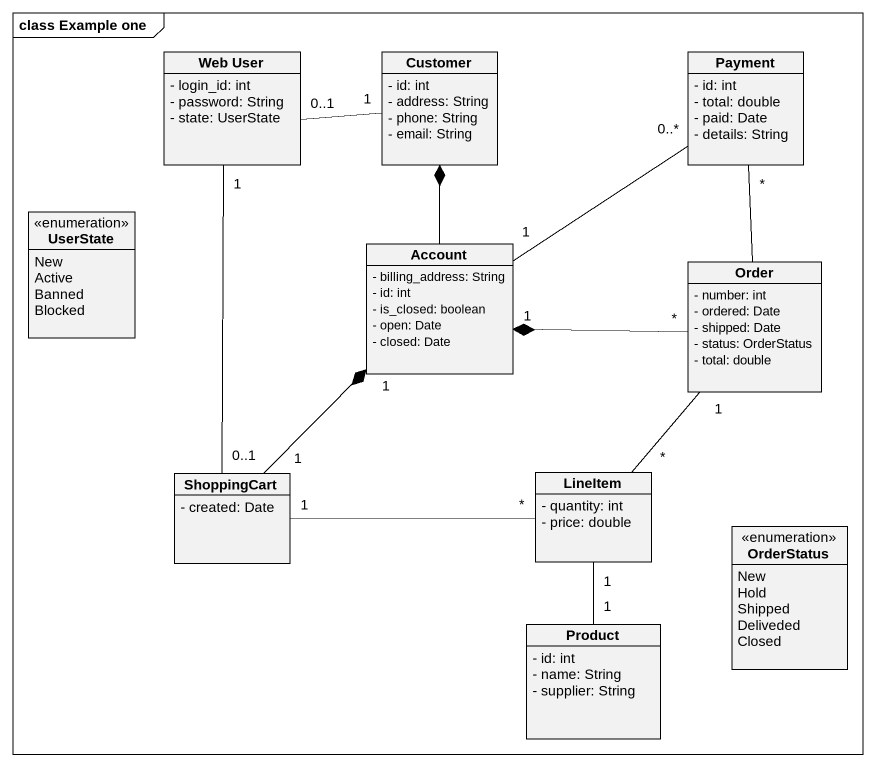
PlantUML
@startuml
mainframe class Example one
hide circle
hide empty members
skinparam classAttributeIconSize 0
class "Web User" as Web_User {
  - login_id: int
  - password: String
  - state: UserState
}
class Customer {
  - id: int
  - address: String
  - phone: String
  - email: String
}
class Payment {
  - id: int
  - total: double
  - paid: Date
  - details: String
}
enum UserState {
  New
  Active
  Banned
  Blocked
}
class Account {
  - billing_address: String
  - id: int
  - is_closed: boolean
  - open: Date
  - closed: Date
}
class Order {
  - number: int
  - ordered: Date
  - shipped: Date
  - status: OrderStatus
  - total: double
}
class ShoppingCart {
  - created: Date
}
class LineItem {
  - quantity: int
  - price: double
}
enum OrderStatus {
  New
  Hold
  Shipped
  Deliveded
  Closed
}
class Product {
  - id: int
  - name: String
  - supplier: String
}
Web_User "0..1" -right- "1" Customer
Web_User "1" -- "0..1" ShoppingCart
Payment "*" -- Order
Account -up-* Customer
Account "1" -up- "0..*" Payment
Order "*" -left-* "1" Account
ShoppingCart "1" -up-* "1" Account
ShoppingCart "1" -right- "*" LineItem
LineItem "*" -up- "1" Order
LineItem "1" -- "1" Product
@enduml
